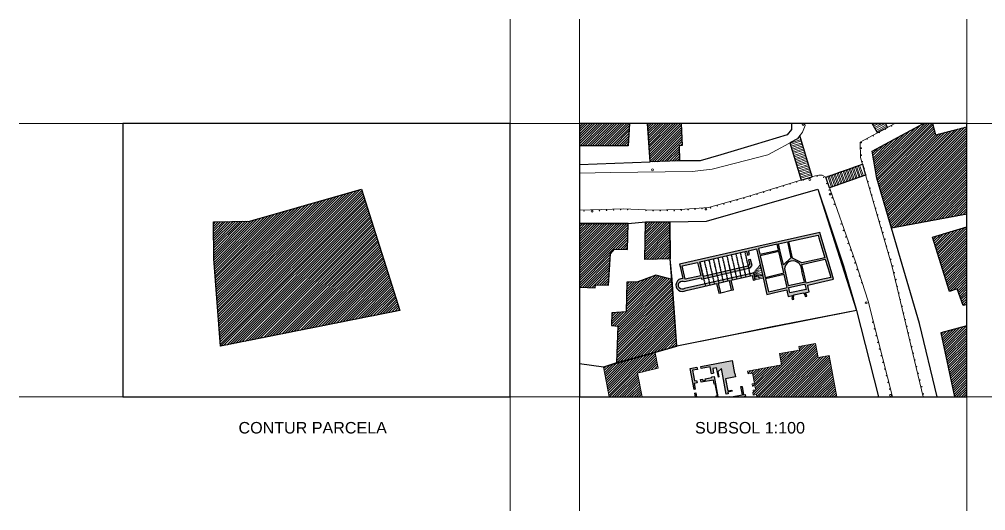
# Model space of a CAD drawing. Header units: metres. Extents: x 18 to 1339, y 13 to 503.
# Drawn here: x 685.8 to 895.6, y 330 to 436.7 of the extents above; entities that cross this region are included whole.
import ezdxf

# ---------------------------------------------------------------- set-up
doc = ezdxf.new("R2010")
doc.units = ezdxf.units.M
doc.header["$MEASUREMENT"] = 0
doc.linetypes.add('DASHED2', pattern=[0.375, 0.25, -0.125])
for name, color, linetype, lineweight in [('1_parcele', 5, 'Continuous', 30), ('cladiri', 1, 'Continuous', 30), ('contur parcela', 211, 'Continuous', 30), ('hatch constr', 246, 'Continuous', 30), ('hatch constr vecini', 40, 'Continuous', 0), ('l.verde', 120, 'Continuous', 9), ('linie pereti rectorat', 1, 'Continuous', 18), ('scara', 60, 'Continuous', 5), ('Stalpi', 5, 'Continuous', 15), ('strazi', 7, 'Continuous', 13), ('Treceri de pietoni', 253, 'Continuous', 9)]:
    doc.layers.add(name, color=color, linetype=linetype, lineweight=lineweight)
for name, color, linetype in [('contur piatra cubica', 147, 'Continuous'), ('SECTION-LINES', 4, 'Continuous'), ('Stalpi protectie pietoni', 250, 'Continuous')]:
    doc.layers.add(name, color=color, linetype=linetype)
doc.layers.add('deff', color=5, linetype='Continuous', plot=False)
doc.layers.add('linii punctate grinzi', color=251, linetype='DASHED2', lineweight=0, transparency=0.2)
doc.styles.get("Standard").update_dxf_attribs({"font": 'arial.ttf'})
pattern_1 = [(45, (487.44888, 275.30885), (-0.26516504, 0.26516504), [])]

# ---------------------------------------------------------------- blocks, each defined once
blk = doc.blocks.new('*U2')
at = {"layer": 'linii punctate grinzi'}
blk.add_lwpolyline([(0, 0), (0, 5.39), (-0.1, 5.39), (-0.1, 0), (0, 0)], dxfattribs=at)
blk = doc.blocks.new('*U3')
at = {"layer": 'scara', "color": 0, "linetype": 'ByBlock', "lineweight": -2, "transparency": 16777216, "rotation": 192.8592860354266}
for p in [(449.59, 157.39), (450.56, 157.62), (451.54, 157.84), (452.51, 158.06), (453.49, 158.28), (443.74, 156.06), (444.71, 156.28), (445.69, 156.5), (446.66, 156.73), (447.64, 156.95), (448.61, 157.17)]:
    blk.add_blockref('*U2', p, dxfattribs=at)
blk = doc.blocks.new('casa subsol')
at = {"layer": 'hatch constr', "transparency": 33554587}
h = blk.add_hatch(color=256, dxfattribs=at)
h.dxf.hatch_style = 1
h.paths.add_polyline_path([(299.91, 97.87), (299.61, 98.89), (285.77, 95.8), (269.19, 92.01), (269.3, 91.55), (269.9, 88.9, 1.397395), (270.59, 86.32), (277.19, 87.83), (277.67, 85.73), (278.12, 85.84), (277.64, 87.93), (279.93, 88.45), (280.41, 86.35), (280.86, 86.45), (280.38, 88.55), (284.91, 89.59), (285.15, 88.53), (285.61, 88.63), (285.37, 89.69), (285.33, 89.83), (285.26, 90.15), (284.81, 90.04), (270.26, 86.72, -1.727012), (270.24, 88.27), (273.86, 89.09), (273.93, 88.78), (284.54, 91.2), (284.91, 91.71), (284.59, 93.07), (284.14, 92.96), (284.35, 92.06), (284.01, 91.57), (274.28, 89.34), (273.56, 92.52), (283.71, 94.84), (283.9, 94), (284.36, 94.1), (284.17, 94.94), (285.87, 95.33), (287.15, 89.73), (288.12, 85.46), (289.88, 85.86), (292.43, 86.45), (292.55, 85.93), (292.76, 85), (293.67, 85.21), (293.65, 85.09), (293.66, 84.71), (293.56, 84.69), (293.64, 84.33), (294.02, 84.42), (293.94, 84.77), (293.95, 85.06), (294.02, 85.38), (296.08, 85.84), (296.25, 85.6), (296.38, 85.34), (296.46, 85), (296.83, 85.08), (296.75, 85.43), (296.67, 85.41), (296.52, 85.75), (296.45, 85.84), (297.33, 86.05), (297.12, 86.96), (297, 87.5), (299.77, 88.13), (302.6, 88.78), (302.22, 90.07)])
h.paths.add_polyline_path([(286.33, 95.43), (290.36, 96.35), (290.65, 95.08), (286.62, 94.17)], flags=16)
h.paths.add_polyline_path([(286.69, 93.85), (290.72, 94.76), (291.82, 90.12), (287.76, 89.17), (287.61, 89.83)], flags=16)
h.paths.add_polyline_path([(290.68, 96.42), (292.59, 96.86), (293.35, 93.41), (291.71, 91.92), (290.97, 95.15)], flags=16)
h.paths.add_polyline_path([(287.84, 88.85), (291.91, 89.8), (292.57, 86.95), (289.78, 86.29), (288.5, 85.99), (288.2, 87.28)], flags=16)
h.paths.add_polyline_path([(292.9, 96.93), (299.24, 98.35), (299.43, 97.73), (300.73, 93.44), (298.4, 92.91), (298.4, 92.91), (295.74, 92.32), (295.28, 92.55), (293.68, 93.36)], flags=16)
h.paths.add_polyline_path([(295.11, 92.21, -0.084787), (295.47, 91.71), (295.76, 90.44), (295.75, 90.44), (296.28, 88.15), (295.79, 88.04), (292.78, 87.39), (292.27, 89.74), (291.98, 91.06, -0.04789), (292.04, 91.41, -0.571412)], flags=16)
h.paths.add_polyline_path([(295.73, 91.98), (298.47, 92.59), (298.47, 92.59), (300.82, 93.11), (301.8, 89.95), (302.05, 89.16), (299.66, 88.6), (296.67, 87.9), (296.07, 90.51)], flags=16)
h.paths.add_polyline_path([(292.88, 86.95), (295.89, 87.6), (296.38, 87.71), (296.58, 86.83), (296.65, 86.52), (293.14, 85.79), (293.08, 86.05)], flags=16)
h.paths.add_polyline_path([(273.1, 92.42), (273.76, 89.53), (270.41, 88.76), (269.75, 91.66)], flags=16)
at = {"layer": 'cladiri', "lineweight": 30}
for p, q in [((295.28, 92.55), (295.28, 92.55)), ((292.04, 91.41), (292.04, 91.41))]:
    blk.add_line(p, q, dxfattribs=at)
for points in [[(297.12, 86.96), (297, 87.5), (299.77, 88.13), (302.6, 88.78), (302.22, 90.07), (299.91, 97.87), (299.61, 98.89), (285.77, 95.8), (269.19, 92.01), (269.3, 91.55), (269.9, 88.9, 1.397395), (270.59, 86.32), (277.19, 87.83), (277.67, 85.73), (278.12, 85.84), (277.64, 87.93), (279.93, 88.45), (280.41, 86.35), (280.86, 86.45), (280.38, 88.55), (284.91, 89.59), (285.15, 88.53), (285.61, 88.63), (285.37, 89.69), (285.26, 90.15), (284.81, 90.04), (270.26, 86.72, -1.727012), (270.24, 88.27), (273.86, 89.09), (273.93, 88.78), (284.54, 91.2), (284.91, 91.71), (284.59, 93.07), (284.14, 92.96), (284.35, 92.06), (284.01, 91.57), (274.28, 89.34), (273.56, 92.52), (273.56, 92.52), (283.71, 94.84), (283.9, 94), (284.36, 94.1), (284.17, 94.94), (285.87, 95.33), (287.15, 89.73), (288.12, 85.46), (289.88, 85.86), (292.43, 86.45), (292.55, 85.93), (292.76, 85), (293.67, 85.21), (293.65, 85.09), (293.66, 84.71), (293.56, 84.69), (293.64, 84.33), (294.02, 84.42), (293.94, 84.77), (293.95, 85.06), (294.02, 85.38), (296.08, 85.84), (296.25, 85.6), (296.38, 85.34), (296.46, 85), (296.83, 85.08), (296.75, 85.43), (296.67, 85.41), (296.52, 85.75), (296.45, 85.84), (297.33, 86.05), (297.12, 86.96)], [(295.75, 90.44), (295.76, 90.44), (295.47, 91.71, 0.084787), (295.11, 92.21, 0.571412), (292.04, 91.41, 0.04789), (291.98, 91.06), (292.27, 89.74), (292.78, 87.39), (295.79, 88.04), (296.28, 88.15), (295.75, 90.44)]]:
    blk.add_lwpolyline(points, format="xyb", dxfattribs=at)
for points in [[(291.71, 91.92), (290.97, 95.15), (290.68, 96.42), (292.59, 96.86), (293.35, 93.41)], [(293.68, 93.36), (292.9, 96.93), (299.24, 98.35), (299.43, 97.73), (300.73, 93.44), (298.4, 92.91), (298.4, 92.91), (295.74, 92.32), (295.28, 92.55)], [(287.61, 89.83), (287.61, 89.83), (287.76, 89.17), (291.82, 90.12), (290.72, 94.76), (286.69, 93.85), (287.61, 89.83)], [(273.1, 92.42), (273.76, 89.53), (270.41, 88.76), (269.75, 91.66)], [(301.8, 89.95), (302.05, 89.16), (299.66, 88.6), (296.67, 87.9), (296.07, 90.51), (295.73, 91.98), (298.47, 92.59), (298.47, 92.59), (300.82, 93.11)], [(289.78, 86.29), (292.57, 86.95), (291.91, 89.8), (287.84, 88.85), (288.2, 87.28), (288.5, 85.99)], [(296.65, 86.52), (293.14, 85.79), (293.08, 86.05), (292.88, 86.95), (295.89, 87.6), (296.38, 87.71), (296.58, 86.83)]]:
    blk.add_lwpolyline(points, close=True, dxfattribs=at)
blk.add_lwpolyline([(286.33, 95.43), (286.62, 94.17), (290.65, 95.08), (290.36, 96.35), (286.33, 95.43)], dxfattribs=at)
at = {"layer": 'cladiri'}
blk.add_lwpolyline([(278.12, 85.84), (280.41, 86.35)], dxfattribs=at)
at = {"layer": 'scara', "linetype": 'DASHED2'}
for points in [[(285.26, 90.15), (286.67, 91.85)], [(287.02, 90.32), (285.37, 89.66), (285.33, 89.83), (286.9, 90.82), (286.78, 91.34), (285.3, 89.98)]]:
    blk.add_lwpolyline(points, dxfattribs=at)
at = {"layer": 'scara'}
for points in [[(285.47, 89.21), (287.18, 89.6), (287.11, 89.89), (285.41, 89.5)], [(286.46, 88.82), (286.26, 89.7), (285.47, 89.21)], [(285.54, 88.92), (287.25, 89.31), (287.18, 89.6), (285.48, 89.21)], [(285.61, 88.63), (287.31, 89.02), (287.25, 89.31), (285.54, 88.92)], [(286.26, 89.7), (287.18, 89.6)]]:
    blk.add_lwpolyline(points, dxfattribs=at)
blk.add_blockref('*U3', (-170.18, -63.54), dxfattribs=at)

msp = doc.modelspace()

# ---------------------------------------------------------------- hatches: boundary and pattern name
at = {"layer": 'hatch constr', "transparency": 33554587}
h = msp.add_hatch(color=256, dxfattribs=at)
h.dxf.hatch_style = 1
h.paths.add_polyline_path([(840.59, 362.59), (833.8, 361.34), (833.89, 360.86), (835.82, 361.22), (836.09, 359.75), (836.56, 359.84), (836.37, 360.85), (837.22, 361.01), (837.59, 359.02), (837.69, 359.04), (837.48, 360.17), (838.24, 360.87), (839.27, 355.31), (839.75, 355.4), (839.68, 355.76), (840.58, 355.93), (840.53, 356.17), (839.64, 356), (839.14, 358.67), (841.34, 359.07), (841.2, 359.82), (841.11, 359.8)])
h.paths.add_polyline_path([(836.69, 359.16), (836.17, 359.06), (836.2, 358.9), (834.75, 358.63), (834.81, 358.32), (834.22, 358.21), (834.16, 358.54), (833.73, 358.46), (833.83, 357.9), (836.51, 358.38), (836.67, 357.49), (836.93, 357.53), (837.39, 355.02), (837.14, 354.97), (837.19, 354.7), (837.51, 354.7)])
h.paths.add_polyline_path([(832.88, 358.31), (832.42, 358.22), (832, 360.52), (833.03, 360.7), (832.94, 361.18), (831.47, 360.91), (832.31, 356.35), (832.54, 356.39), (832.31, 357.62), (832.98, 357.74)])
h.paths.add_polyline_path([(843.41, 355.26), (843.06, 355.2), (842.74, 356.99), (842.48, 356.94), (842.81, 355.15), (840.36, 354.7), (843.18, 354.7), (843.18, 354.74), (843.49, 354.8)])
h.paths.add_polyline_path([(839.95, 354.8), (839.49, 354.71), (839.49, 354.7), (839.97, 354.7)])
h.paths.add_polyline_path([(832.69, 355.59), (832.46, 355.55), (832.62, 354.7), (832.85, 354.7)])
at = {"layer": 'hatch constr vecini', "transparency": 33554587}
h = msp.add_hatch(dxfattribs=at)
h.set_pattern_fill('ANSI31', color=256, scale=3)
h.set_pattern_definition(pattern_1)
h.paths.add_polyline_path([(818.02, 392.4), (807.42, 392.37), (807.42, 378.53), (810.87, 378.4), (810.89, 379.02), (813.71, 378.96), (814.14, 385.79), (815.03, 386.8), (817.87, 386.71)])
h.paths.add_polyline_path([(818.28, 414.1), (807.42, 414.1), (807.42, 409.27), (818, 409.27)])
h.paths.add_polyline_path([(829.53, 414.1), (822.24, 414.1), (822.79, 405.74), (829.17, 405.98), (829.05, 409.26), (829.72, 409.28)])
h = msp.add_hatch(dxfattribs=at)
h.set_pattern_fill('ANSI31', color=256, scale=3)
h.set_pattern_definition(pattern_1)
h.paths.add_polyline_path([(891.52, 413.37), (884.71, 411.65), (884.09, 414.1), (882.1, 414.1), (870.99, 408.06), (872.03, 402.2), (875.16, 391.36), (891.52, 394.37)])
h.paths.add_polyline_path([(891.52, 391.66), (884.09, 389.42), (887.8, 377.59), (889.43, 378.16), (890.72, 374.55), (891.52, 374.79)])
h.paths.add_polyline_path([(891.52, 370.17), (885.9, 368.63), (888.88, 354.7), (891.52, 354.7)])
h = msp.add_hatch(dxfattribs=at)
h.set_pattern_fill('ANSI31', color=256, scale=3)
h.set_pattern_definition(pattern_1)
h.paths.add_polyline_path([(760.1, 399.8), (735.89, 392.88), (727.96, 392.72), (728.05, 384.68), (729.51, 365.71), (768.47, 373.51)])
h = msp.add_hatch(dxfattribs=at)
h.set_pattern_fill('ANSI31', color=256, scale=3)
h.set_pattern_definition(pattern_1)
h.paths.add_polyline_path([(827.58, 380.18), (824.01, 381.13), (820.08, 379.67), (817.75, 379.64), (817.58, 373.17), (814.48, 372.97), (814.39, 370.19), (815.77, 370.1), (815.46, 362.15), (824.04, 364.42), (828.61, 365.71)])
h.paths.add_polyline_path([(827.06, 392.72), (821.77, 392.73), (821.66, 384.55), (827.15, 384.68)])
h = msp.add_hatch(dxfattribs=at)
h.set_pattern_fill('ANSI31', color=256, scale=3)
h.set_pattern_definition(pattern_1)
h.paths.add_polyline_path([(861.63, 363.7), (859.23, 363.26), (858.67, 366.34), (855.04, 365.67), (855.18, 364.9), (850.87, 364.11), (851.32, 361.68), (843.93, 360.32), (844.04, 359.72), (845.02, 359.9), (845.43, 357.64), (844.9, 357.54), (844.99, 357.05), (845.52, 357.15), (845.69, 356.26), (845.17, 356.16), (845.24, 355.78), (845.04, 355.74), (845.15, 355.13), (845.84, 355.26), (845.95, 354.7), (863.3, 354.7)])
h.paths.add_polyline_path([(824.51, 360.98), (823.9, 364.26), (812.66, 361.21), (813.86, 354.7), (821.02, 354.7), (820.06, 359.89)])

# ---------------------------------------------------------------- linework, layer by layer
at = {"layer": '1_parcele'}
for points in [[(807.42, 405.2), (822.79, 405.74), (822.33, 412.65), (822.24, 414.1)], [(853.47, 414.1), (853.5, 413.95), (853.5, 412.81), (852.54, 411.64), (845.35, 409.44), (838.16, 407.25), (833.62, 405.98), (829.17, 405.98), (822.79, 405.74), (822.24, 414.1)], [(870.99, 408.06), (882.1, 414.1)], [(885.07, 354.7), (881.29, 370.63), (875.16, 391.36), (872.03, 402.2), (870.99, 408.06)], [(807.42, 392.37), (818.02, 392.4), (821.77, 392.73), (827.06, 392.72)], [(867.58, 373.46), (872.37, 354.7)], [(828.61, 365.71), (824.04, 364.42), (815.46, 362.15), (812.66, 361.21), (807.42, 361.88)]]:
    msp.add_lwpolyline(points, dxfattribs=at)
msp.add_lwpolyline([(867.57, 373.51), (848.91, 369.84), (840.55, 368.11), (828.61, 365.71), (827.58, 380.18), (827.15, 384.68), (827.06, 392.72), (834.99, 392.88), (859.2, 399.8), (861.41, 393.19), (864.77, 383.15)], close=True, dxfattribs=at)
at = {"layer": 'cladiri', "lineweight": 30}
for points in [[(818.28, 414.1), (818, 409.27), (807.42, 409.27)], [(870.99, 408.06), (882.1, 414.1)], [(884.09, 414.1), (884.71, 411.65), (884.71, 411.65), (891.52, 413.37)], [(891.52, 394.37), (875.16, 391.36), (872.03, 402.2), (870.99, 408.06)]]:
    msp.add_lwpolyline(points, dxfattribs=at)
at = {"layer": 'cladiri', "lineweight": 30, "flags": 128}
for points in [[(829.53, 414.1), (829.72, 409.28), (829.05, 409.26), (829.17, 405.98), (822.79, 405.74), (822.24, 414.1)], [(807.42, 378.53), (810.87, 378.4), (810.89, 379.02), (813.71, 378.96), (814.14, 385.79), (815.03, 386.8), (817.87, 386.71), (818.02, 392.4), (807.42, 392.37)], [(891.52, 374.79), (890.72, 374.55), (889.43, 378.16), (887.8, 377.59), (884.09, 389.42), (891.52, 391.66)], [(891.52, 370.17), (885.9, 368.63), (888.88, 354.7)]]:
    msp.add_lwpolyline(points, dxfattribs=at)
msp.add_lwpolyline([(815.46, 362.15), (824.04, 364.42), (828.61, 365.71), (827.58, 380.18), (824.01, 381.13), (820.08, 379.67), (817.75, 379.64), (817.58, 373.17), (814.48, 372.97), (814.39, 370.19), (815.77, 370.1)], close=True, dxfattribs=at)
at = {"layer": 'cladiri'}
msp.add_3dface([(821.77, 392.73), (827.06, 392.72), (827.15, 384.68), (821.66, 384.55)], dxfattribs=at)
at = {"layer": 'contur parcela'}
for points in [[(727.96, 392.72), (735.89, 392.88), (760.1, 399.8), (768.47, 373.51), (729.51, 365.71), (728.05, 384.68), (727.96, 392.72)], [(827.06, 392.72), (834.99, 392.88), (859.2, 399.8), (867.57, 373.51), (828.61, 365.71), (827.15, 384.68), (827.06, 392.72)]]:
    msp.add_lwpolyline(points, dxfattribs=at)
at = {"layer": 'contur piatra cubica'}
for points in [[(872.11, 412.04), (870.99, 414.1), (873.84, 414.1), (874.02, 413.77), (874.31, 413.24), (872.11, 412.04)], [(853.14, 409.89), (855.59, 401.81), (857.99, 402.53), (855.3, 411.47), (854.74, 410.77), (853.14, 409.89)], [(860.89, 402.46), (868.87, 405.27), (869.56, 402.86), (861.72, 400.1), (860.89, 402.46)]]:
    msp.add_lwpolyline(points, dxfattribs=at)
at = {"layer": 'deff', "lineweight": 9}
for points in [[(792.42, 436.71), (792.42, 330.01)], [(807.42, 436.71), (807.42, 330.01)], [(891.52, 436.71), (891.52, 330.01)], [(685.83, 414.1), (1339.21, 414.1)], [(685.83, 354.7), (1339.21, 354.7)]]:
    msp.add_lwpolyline(points, dxfattribs=at)
at = {"layer": 'linie pereti rectorat'}
for points in [[(845.95, 354.7), (845.84, 355.26), (845.15, 355.13), (845.04, 355.74), (845.24, 355.78), (845.17, 356.16), (845.69, 356.26), (845.52, 357.15), (844.99, 357.05), (844.9, 357.54), (845.43, 357.64), (845.02, 359.9), (844.04, 359.72), (843.93, 360.32), (851.32, 361.68), (850.87, 364.11), (855.18, 364.9), (855.04, 365.67), (858.67, 366.34), (859.23, 363.26), (861.63, 363.7), (863.3, 354.7)], [(813.86, 354.7), (812.66, 361.21), (823.9, 364.26), (824.51, 360.98), (820.06, 359.89), (821.02, 354.7)]]:
    msp.add_lwpolyline(points, dxfattribs=at)
at = {"layer": 'linie pereti rectorat', "lineweight": 30}
for points in [[(832.94, 361.18), (833.03, 360.7), (832, 360.52), (832.42, 358.22), (832.88, 358.31), (832.98, 357.74), (832.31, 357.62), (832.54, 356.39), (832.31, 356.35), (831.47, 360.91)], [(841.2, 359.82), (841.2, 359.82), (841.34, 359.07), (839.14, 358.67), (839.64, 356), (840.53, 356.17), (840.58, 355.93), (839.68, 355.76), (839.75, 355.4), (839.27, 355.31), (838.24, 360.87), (837.48, 360.17), (837.69, 359.04), (837.59, 359.02), (837.22, 361.01), (836.37, 360.85), (836.56, 359.84), (836.09, 359.75), (835.82, 361.22), (833.89, 360.86), (833.8, 361.34), (840.59, 362.59), (841.11, 359.8)]]:
    msp.add_lwpolyline(points, close=True, dxfattribs=at)
for points in [[(837.19, 354.7), (837.14, 354.97), (837.39, 355.02), (836.93, 357.53), (836.67, 357.49), (836.51, 358.38), (833.83, 357.9), (833.73, 358.46), (834.16, 358.54), (834.22, 358.21), (834.81, 358.32), (834.75, 358.63), (836.2, 358.9), (836.17, 359.06), (836.69, 359.16), (837.51, 354.7)], [(840.36, 354.7), (842.81, 355.15), (842.48, 356.94), (842.74, 356.99), (843.06, 355.2), (843.41, 355.26), (843.49, 354.8), (843.18, 354.74), (843.18, 354.7)], [(832.62, 354.7), (832.46, 355.55), (832.69, 355.59), (832.85, 354.7)], [(839.49, 354.7), (839.49, 354.71), (839.95, 354.8), (839.97, 354.7)]]:
    msp.add_lwpolyline(points, dxfattribs=at)
at = {"layer": 'SECTION-LINES'}
for points in [[(708.32, 354.7), (792.42, 354.7), (792.42, 414.1), (708.32, 414.1)], [(807.42, 354.7), (891.52, 354.7), (891.52, 414.1), (807.42, 414.1)]]:
    msp.add_lwpolyline(points, close=True, dxfattribs=at)
at = {"layer": 'Stalpi', "lineweight": 9}
for centre in [(856.01, 413.84), (823.3, 404.03), (857.45, 401.92), (861.85, 398.76), (810.18, 395.06), (834.89, 395.51), (869.68, 375.18), (874.97, 355.07)]:
    msp.add_circle(centre, 0.19, dxfattribs=at)
at = {"layer": 'Stalpi protectie pietoni', "lineweight": 9}
for points in [[(875.1, 413.61), (875.19, 413.66), (875.24, 413.57), (875.15, 413.52), (875.1, 413.61)], [(871.15, 411.46), (871.23, 411.51), (871.28, 411.42), (871.2, 411.37), (871.15, 411.46)], [(872.46, 412.18), (872.55, 412.22), (872.6, 412.14), (872.51, 412.09), (872.46, 412.18)], [(873.78, 412.89), (873.87, 412.94), (873.92, 412.85), (873.83, 412.8), (873.78, 412.89)], [(868.53, 410), (868.63, 410), (868.63, 409.9), (868.53, 409.9), (868.53, 410)], [(869.83, 410.74), (869.92, 410.79), (869.96, 410.7), (869.88, 410.66), (869.83, 410.74)], [(868.53, 408.77), (868.63, 408.77), (868.63, 408.67), (868.53, 408.67), (868.53, 408.77)], [(868.53, 407.27), (868.63, 407.27), (868.63, 407.17), (868.53, 407.17), (868.53, 407.27)], [(868.77, 405.83), (868.86, 405.85), (868.89, 405.76), (868.79, 405.73), (868.77, 405.83)], [(869.19, 404.39), (869.28, 404.41), (869.31, 404.32), (869.21, 404.29), (869.19, 404.39)], [(869.59, 402.94), (869.69, 402.97), (869.71, 402.87), (869.62, 402.85), (869.59, 402.94)], [(870.01, 401.5), (870.11, 401.53), (870.13, 401.43), (870.04, 401.41), (870.01, 401.5)], [(870.43, 400.06), (870.52, 400.09), (870.55, 399.99), (870.46, 399.97), (870.43, 400.06)], [(870.83, 398.62), (870.92, 398.64), (870.95, 398.55), (870.86, 398.52), (870.83, 398.62)], [(871.25, 397.16), (871.34, 397.19), (871.37, 397.09), (871.28, 397.07), (871.25, 397.16)], [(871.67, 395.72), (871.76, 395.75), (871.79, 395.65), (871.7, 395.63), (871.67, 395.72)], [(872.09, 394.28), (872.18, 394.31), (872.21, 394.21), (872.11, 394.19), (872.09, 394.28)], [(872.52, 392.84), (872.61, 392.87), (872.64, 392.78), (872.54, 392.75), (872.52, 392.84)], [(872.94, 391.4), (873.03, 391.43), (873.06, 391.34), (872.97, 391.31), (872.94, 391.4)]]:
    msp.add_lwpolyline(points, dxfattribs=at)
for centre in [(853.15, 400.95), (854.59, 401.39), (856.02, 401.84), (858.98, 402.66), (860.46, 402.42), (861.12, 401.06), (845.99, 398.73), (847.42, 399.17), (848.85, 399.62), (850.29, 400.06), (851.72, 400.51), (861.65, 399.66), (838.79, 396.61), (840.23, 397.05), (841.67, 397.45), (843.12, 397.84), (844.55, 398.29), (862.25, 397.95), (862.74, 396.53), (808.44, 395.09), (811.78, 395.18), (813.31, 395.24), (814.85, 395.3), (816.38, 395.36), (817.88, 395.36), (821.91, 395.2), (823.43, 395.15), (824.96, 395.17), (826.48, 395.2), (828.01, 395.18), (829.52, 395.28), (831.03, 395.38), (832.54, 395.48), (834.05, 395.58), (835.91, 395.77), (837.35, 396.21), (864.23, 392.27), (864.73, 390.86), (873.31, 390.42), (865.23, 389.44), (873.75, 388.98), (865.73, 388.03), (866.23, 386.61), (874.09, 387.52), (874.56, 386.04), (866.73, 385.2), (875.02, 384.56), (867.22, 383.78), (867.72, 382.37), (875.48, 383.13), (868.19, 380.95), (875.81, 381.67), (876.14, 380.21), (868.68, 379.54), (876.46, 378.75), (876.79, 377.29), (877.11, 375.84), (877.48, 374.39), (877.83, 372.92), (878.15, 371.47), (871.1, 370.94), (871.47, 369.49), (878.53, 370.02), (871.84, 368.03), (878.86, 368.56), (879.23, 367.11), (872.21, 366.58), (872.57, 365.12), (879.58, 365.66), (872.94, 363.67), (879.94, 364.21), (873.31, 362.21), (880.29, 362.75), (880.65, 361.29), (873.68, 360.76), (874.04, 359.31), (880.99, 359.84), (874.41, 357.85), (881.33, 358.37), (881.75, 356.94), (874.78, 356.4), (882.1, 355.37)]:
    msp.add_circle(centre, 0.05, dxfattribs=at)
at = {"layer": 'strazi', "flags": 128}
for points in [[(856.28, 414.1), (856.41, 413.64), (855.87, 412.18), (854.74, 410.77), (848.36, 407.27), (836.27, 404.19), (831.92, 403.66), (814.25, 403.46), (807.42, 403.31)], [(882.05, 354.7), (875.23, 383.23), (868.45, 406.69), (868.4, 410.03), (875.9, 414.1)], [(807.42, 395.29), (817.01, 395.53), (823.36, 395.27), (829.27, 395.39), (835.48, 395.85), (843.46, 398.12), (851.73, 400.61), (857.28, 402.34), (858.68, 402.74), (859.42, 402.9), (860.15, 402.84), (860.89, 402.46)], [(860.89, 402.46), (867.37, 384.06), (870.12, 375.54), (875.39, 354.7)]]:
    msp.add_lwpolyline(points, dxfattribs=at)
at = {"layer": 'Treceri de pietoni', "lineweight": 9}
for points in [[(871.16, 413.8), (871.71, 414.1)], [(872.34, 414.1), (871.3, 413.54), (871.16, 413.8)], [(871.49, 413.19), (873.18, 414.1)], [(873.81, 414.1), (871.63, 412.92), (871.49, 413.19)], [(871.82, 412.57), (874.02, 413.77), (874.16, 413.5), (871.97, 412.31), (871.82, 412.57)], [(853.15, 409.85), (855.54, 410.58), (855.63, 410.29), (853.24, 409.56), (853.15, 409.85)], [(853.35, 409.18), (855.75, 409.91), (855.83, 409.62), (853.44, 408.89), (853.35, 409.18)], [(853.56, 408.51), (855.95, 409.24), (856.04, 408.95), (853.65, 408.22), (853.56, 408.51)], [(853.76, 407.84), (856.15, 408.57), (856.24, 408.28), (853.85, 407.55), (853.76, 407.84)], [(853.97, 407.17), (856.36, 407.9), (856.44, 407.61), (854.05, 406.88), (853.97, 407.17)], [(854.17, 406.5), (856.56, 407.23), (856.65, 406.94), (854.26, 406.21), (854.17, 406.5)], [(854.37, 405.83), (856.76, 406.56), (856.85, 406.27), (854.46, 405.54), (854.37, 405.83)], [(854.58, 405.16), (856.97, 405.89), (857.06, 405.6), (854.66, 404.87), (854.58, 405.16)], [(854.78, 404.49), (857.17, 405.22), (857.26, 404.93), (854.87, 404.2), (854.78, 404.49)], [(868.24, 405.05), (869.07, 402.69), (868.79, 402.59), (867.96, 404.95), (868.24, 405.05)], [(854.98, 403.82), (857.38, 404.55), (857.46, 404.26), (855.07, 403.53), (854.98, 403.82)], [(855.19, 403.15), (857.58, 403.88), (857.67, 403.59), (855.28, 402.86), (855.19, 403.15)], [(855.39, 402.48), (857.78, 403.21), (857.87, 402.92), (855.48, 402.2), (855.39, 402.48)], [(862.3, 402.96), (863.13, 400.6), (862.84, 400.5), (862.01, 402.86), (862.3, 402.96)], [(862.96, 403.19), (863.79, 400.83), (863.5, 400.73), (862.67, 403.09), (862.96, 403.19)], [(863.62, 403.42), (864.45, 401.06), (864.16, 400.96), (863.33, 403.32), (863.62, 403.42)], [(864.28, 403.66), (865.11, 401.3), (864.82, 401.2), (863.99, 403.56), (864.28, 403.66)], [(864.94, 403.89), (865.77, 401.53), (865.48, 401.43), (864.65, 403.79), (864.94, 403.89)], [(865.6, 404.12), (866.43, 401.76), (866.14, 401.66), (865.31, 404.02), (865.6, 404.12)], [(866.26, 404.35), (867.09, 401.99), (866.81, 401.89), (865.98, 404.25), (866.26, 404.35)], [(866.92, 404.58), (867.75, 402.23), (867.47, 402.13), (866.64, 404.49), (866.92, 404.58)], [(867.58, 404.82), (868.41, 402.46), (868.13, 402.36), (867.3, 404.72), (867.58, 404.82)], [(861.64, 402.73), (862.47, 400.37), (862.18, 400.27), (861.35, 402.63), (861.64, 402.73)]]:
    msp.add_lwpolyline(points, dxfattribs=at)

# ---------------------------------------------------------------- block references
at = {"layer": 'hatch constr'}
msp.add_blockref('casa subsol', (559.99, 291.51), dxfattribs=at)

# ---------------------------------------------------------------- texts
at = {"layer": 'l.verde', "char_height": 2.5, "attachment_point": 1}
for s, insert in [('CONTUR PARCELA', (733.42, 349.27)), ('SUBSOL 1:100', (832.52, 349.27))]:
    msp.add_mtext_dynamic_manual_height_columns(s, width=34.9602, gutter_width=1, heights=[0], dxfattribs=dict(at, insert=insert))

doc.saveas('drawing.dxf')
